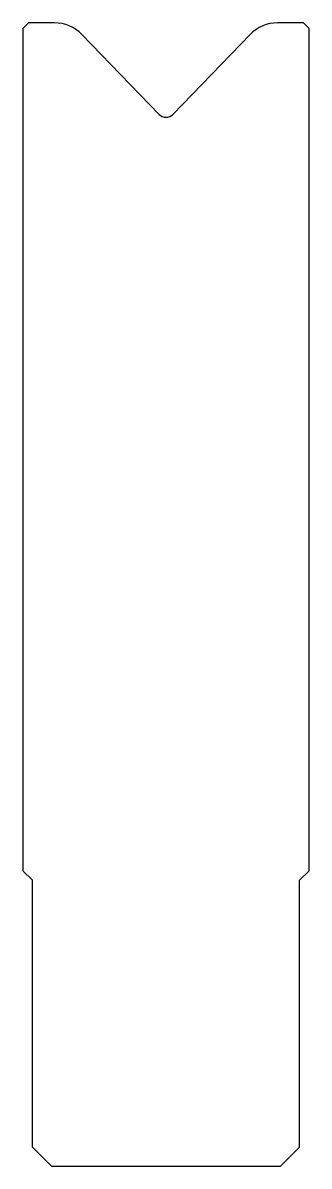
# Model space of a CAD drawing. Extents: x 58.4 to 73.4, y 74.4 to 134.4.
import ezdxf

# ---------------------------------------------------------------- set-up
doc = ezdxf.new("R2010")
doc.units = 0
doc.header["$LTSCALE"] = 25.4
doc.layers.add('PREDEFINITO', color=7, linetype='CONTINUOUS')

msp = doc.modelspace()

# ---------------------------------------------------------------- linework, layer by layer
at = {"layer": 'PREDEFINITO', "color": 7, "linetype": 'CONTINUOUS'}
for p, q in [((58.664, 134.409), (58.364, 134.109)), ((60.016, 134.409), (58.664, 134.409)), ((73.064, 134.409), (71.713, 134.409)), ((73.364, 134.109), (73.064, 134.409)), ((58.364, 134.109), (58.364, 89.909)), ((73.364, 89.909), (73.364, 134.109)), ((65.504, 129.604), (61.454, 133.798)), ((70.274, 133.798), (66.224, 129.604)), ((58.864, 89.409), (58.364, 89.909)), ((58.864, 75.409), (58.864, 89.409)), ((72.864, 89.409), (73.364, 89.909)), ((72.864, 75.409), (72.864, 89.409)), ((58.864, 75.409), (59.864, 74.409)), ((71.864, 74.409), (72.864, 75.409)), ((59.864, 74.409), (71.864, 74.409))]:
    msp.add_line(p, q, dxfattribs=at)
for centre, radius, start, end in [((60.016, 132.409), 2, 44, 90), ((71.713, 132.409), 2, 90, 136), ((65.864, 129.952), 0.5, 224, 316)]:
    msp.add_arc(centre, radius, start, end, dxfattribs=at)

doc.saveas('drawing.dxf')
